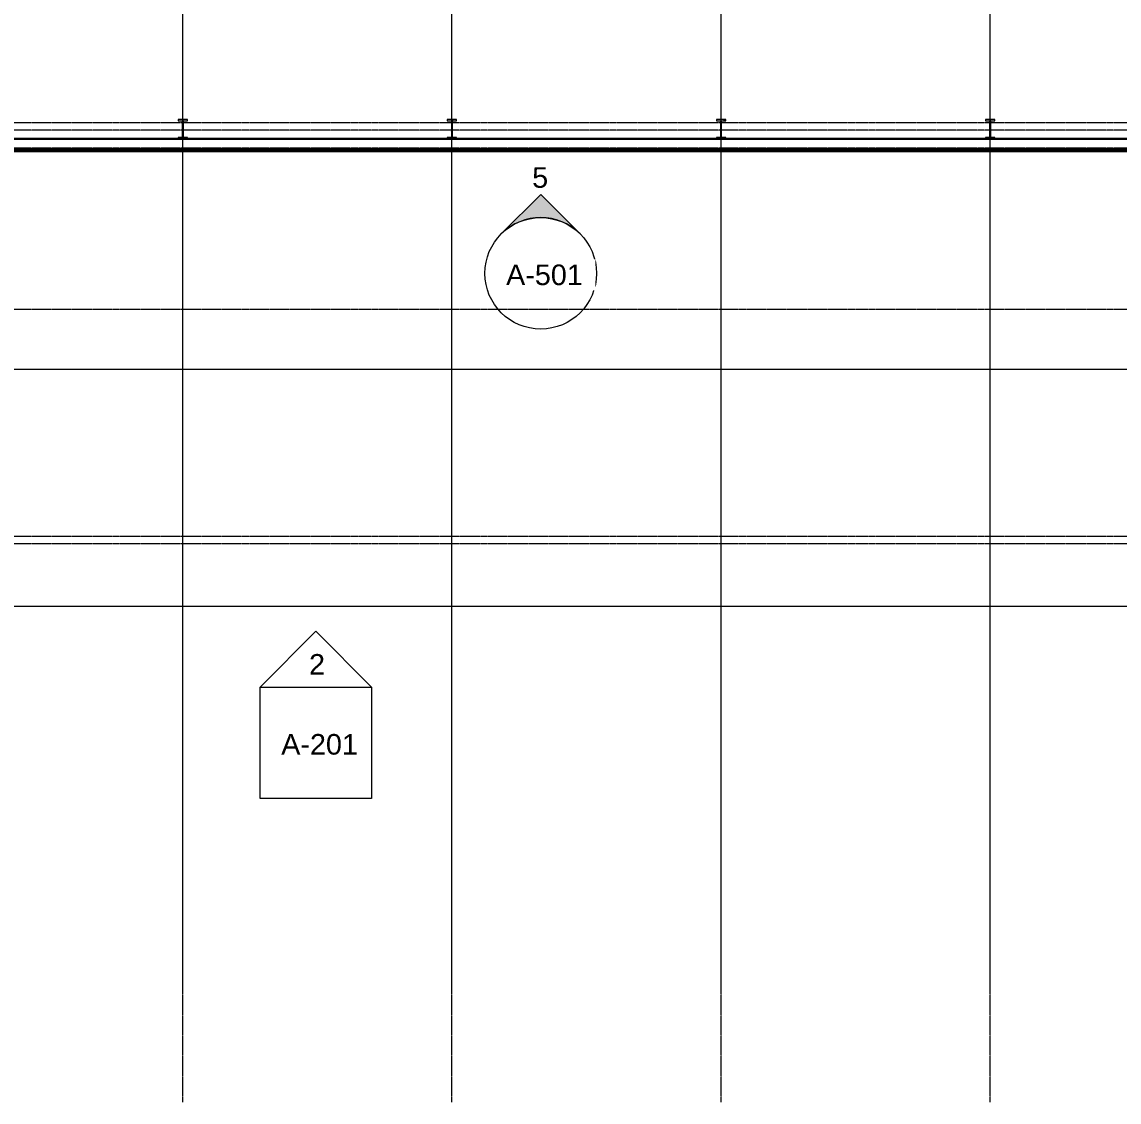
# Model space of a CAD drawing. Header units: inches. Extents: x 21400 to 32582, y -23426 to -19984.
# Drawn here: x 30193 to 31373, y -23396 to -22234 of the extents above; entities that cross this region are included whole.
import ezdxf

# ---------------------------------------------------------------- set-up
doc = ezdxf.new("R2010")
doc.units = ezdxf.units.IN
doc.header["$MEASUREMENT"] = 0
doc.linetypes.add('Grid Line 1_2_', pattern=[0.875, 0.5, -0.125, 0.125, -0.125])
for name, color, linetype, lineweight in [('A-ROOF', 132, 'Continuous', 9), ('A-WALL', 113, 'Continuous', 9), ('A-WALL-PATT', 111, 'Continuous', 25), ('G-ANNO-SYMB', 111, 'Continuous', 9), ('I-WALL', 2, 'Continuous', 9), ('L-SITE-WALL', 31, 'Continuous', 9), ('S-BEAM', 12, 'Continuous', 9), ('S-GRID', 1, 'Continuous', 9)]:
    doc.layers.add(name, color=color, linetype=linetype, lineweight=lineweight)
doc.styles.add('Arial_1', font='arial.ttf', dxfattribs={"height": 22.129491})
pattern_1 = [(225, (31234.83, -22360.053), (23.758788, -23.758788), []), (225, (31234.83, -22396.053), (23.758788, -23.758788), [])]
pattern_2 = [(225, (30945.33, -22360.053), (23.758788, -23.758788), []), (225, (30945.33, -22396.053), (23.758788, -23.758788), [])]
pattern_3 = [(225, (30655.83, -22360.053), (23.758788, -23.758788), []), (225, (30655.83, -22396.053), (23.758788, -23.758788), [])]
pattern_4 = [(225, (30366.33, -22360.053), (23.758788, -23.758788), []), (225, (30366.33, -22396.053), (23.758788, -23.758788), [])]

# ---------------------------------------------------------------- blocks, each defined once
blk = doc.blocks.new('columns and girder2 - one-V7-Roof Low')
at = {"layer": 'S-BEAM'}
h = blk.add_hatch(dxfattribs=at)
h.set_pattern_fill('FP_7', color=256, style=0, pattern_type=2)
h.set_pattern_definition(pattern_1)
h.paths.add_polyline_path([(5, -1.3), (-5, -1.3), (-5, -2), (5, -2)], flags=0)
h.paths.add_polyline_path([(5, -20), (-5, -20), (-5, -21.5), (5, -21.5)], flags=0)
h.paths.add_polyline_path([(-5, -1204.8), (-5, -1206.3), (5, -1206.3), (5, -1204.8)], flags=0)
h.paths.add_polyline_path([(-5, -1224.3), (-5, -1225.8), (5, -1225.8), (5, -1224.3)], flags=0)
h = blk.add_hatch(dxfattribs=at)
h.set_pattern_fill('FP_7', color=256, style=0, pattern_type=2)
h.set_pattern_definition(pattern_1)
h.paths.add_polyline_path([(0.6, -2), (-0.6, -2), (-0.6, -20), (0.6, -20), (0.6, -3.9)], flags=0)
h.paths.add_polyline_path([(-0.6, -1206.3), (-0.6, -1224.3), (0.6, -1224.3), (0.6, -1206.3)], flags=0)
at = {"layer": 'S-BEAM', "lineweight": 15}
for p, q in [((-5, -1.3), (-5, -2)), ((-5, -2), (5, -2)), ((0.6, -2), (-0.6, -2)), ((-0.6, -2), (-0.6, -20)), ((0.6, -20), (0.6, -2)), ((5, -2), (5, -1.3)), ((5, -20), (-5, -20)), ((-5, -20), (-5, -21.5)), ((-5, -21.5), (5, -21.5)), ((-0.6, -20), (0.6, -20)), ((5, -21.5), (5, -20))]:
    blk.add_line(p, q, dxfattribs=at)
blk = doc.blocks.new('columns and girder2 - one-V8-Roof Low')
at = {"layer": 'S-BEAM'}
h = blk.add_hatch(dxfattribs=at)
h.set_pattern_fill('FP_8', color=256, style=0, pattern_type=2)
h.set_pattern_definition(pattern_2)
h.paths.add_polyline_path([(0, -1.3), (-5, -1.3), (-5, -2), (5, -2), (5, -1.3)], flags=0)
h.paths.add_polyline_path([(5, -20), (-5, -20), (-5, -21.5), (5, -21.5)], flags=0)
h.paths.add_polyline_path([(-5, -1204.8), (-5, -1206.3), (5, -1206.3), (5, -1204.8)], flags=0)
h.paths.add_polyline_path([(-5, -1224.3), (-5, -1225.8), (5, -1225.8), (5, -1224.3)], flags=0)
h = blk.add_hatch(dxfattribs=at)
h.set_pattern_fill('FP_8', color=256, style=0, pattern_type=2)
h.set_pattern_definition(pattern_2)
h.paths.add_polyline_path([(0.6, -2), (-0.6, -2), (-0.6, -20), (0.6, -20)], flags=0)
h.paths.add_polyline_path([(-0.6, -1206.3), (-0.6, -1224.3), (0.6, -1224.3), (0.6, -1206.3)], flags=0)
at = {"layer": 'S-BEAM', "lineweight": 15}
for p, q in [((-5, -1.3), (-5, -2)), ((-5, -2), (5, -2)), ((0.6, -2), (-0.6, -2)), ((-0.6, -2), (-0.6, -20)), ((0.6, -20), (0.6, -2)), ((5, -2), (5, -1.3)), ((5, -20), (-5, -20)), ((-5, -20), (-5, -21.5)), ((-5, -21.5), (5, -21.5)), ((-0.6, -20), (0.6, -20)), ((5, -21.5), (5, -20))]:
    blk.add_line(p, q, dxfattribs=at)
blk = doc.blocks.new('columns and girder2 - one-V9-Roof Low')
at = {"layer": 'S-BEAM'}
h = blk.add_hatch(dxfattribs=at)
h.set_pattern_fill('FP_9', color=256, style=0, pattern_type=2)
h.set_pattern_definition(pattern_3)
h.paths.add_polyline_path([(5, -1.3), (-5, -1.3), (-5, -2), (5, -2)], flags=0)
h.paths.add_polyline_path([(5, -20), (-5, -20), (-5, -21.5), (5, -21.5)], flags=0)
h.paths.add_polyline_path([(-5, -1204.8), (-5, -1206.3), (5, -1206.3), (5, -1204.8)], flags=0)
h.paths.add_polyline_path([(5, -1224.3), (-5, -1224.3), (-5, -1225.8), (5, -1225.8)], flags=0)
h = blk.add_hatch(dxfattribs=at)
h.set_pattern_fill('FP_9', color=256, style=0, pattern_type=2)
h.set_pattern_definition(pattern_3)
h.paths.add_polyline_path([(-0.6, -2), (-0.6, -20), (0.6, -20), (0.6, -2)], flags=0)
h.paths.add_polyline_path([(0.6, -1206.3), (-0.6, -1206.3), (-0.6, -1224.3), (0.6, -1224.3)], flags=0)
at = {"layer": 'S-BEAM', "lineweight": 15}
for p, q in [((-5, -1.3), (-5, -2)), ((-5, -2), (5, -2)), ((0.6, -2), (-0.6, -2)), ((-0.6, -2), (-0.6, -20)), ((0.6, -20), (0.6, -2)), ((5, -2), (5, -1.3)), ((5, -20), (-5, -20)), ((-5, -20), (-5, -21.5)), ((-5, -21.5), (5, -21.5)), ((-0.6, -20), (0.6, -20)), ((5, -21.5), (5, -20))]:
    blk.add_line(p, q, dxfattribs=at)
blk = doc.blocks.new('columns and girder2 - one-V10-Roof Low')
at = {"layer": 'S-BEAM'}
h = blk.add_hatch(dxfattribs=at)
h.set_pattern_fill('FP_10', color=256, style=0, pattern_type=2)
h.set_pattern_definition(pattern_4)
h.paths.add_polyline_path([(5, -1.3), (-5, -1.3), (-5, -2), (5, -2)], flags=0)
h.paths.add_polyline_path([(5, -20), (-5, -20), (-5, -21.5), (5, -21.5)], flags=0)
h.paths.add_polyline_path([(-5, -1204.8), (-5, -1206.3), (5, -1206.3), (5, -1204.8)], flags=0)
h.paths.add_polyline_path([(-5, -1224.3), (-5, -1225.8), (5, -1225.8), (5, -1224.3)], flags=0)
h = blk.add_hatch(dxfattribs=at)
h.set_pattern_fill('FP_10', color=256, style=0, pattern_type=2)
h.set_pattern_definition(pattern_4)
h.paths.add_polyline_path([(0.6, -2), (-0.6, -2), (-0.6, -20), (0.6, -20), (0.6, -3.9)], flags=0)
h.paths.add_polyline_path([(-0.6, -1206.3), (-0.6, -1224.3), (0.6, -1224.3), (0.6, -1206.3)], flags=0)
at = {"layer": 'S-BEAM', "lineweight": 15}
for p, q in [((-5, -1.3), (-5, -2)), ((-5, -2), (5, -2)), ((0.6, -2), (-0.6, -2)), ((-0.6, -2), (-0.6, -20)), ((0.6, -20), (0.6, -2)), ((5, -2), (5, -1.3)), ((5, -20), (-5, -20)), ((-5, -20), (-5, -21.5)), ((-5, -21.5), (5, -21.5)), ((-0.6, -20), (0.6, -20)), ((5, -21.5), (5, -20))]:
    blk.add_line(p, q, dxfattribs=at)
blk = doc.blocks.new('Girt_Z - 10_D-1179800-Roof Low')
at = {"layer": 'S-BEAM'}
for p, q in [((26272.9, -22360.1), (22791.4, -22360.1)), ((26271.9, -22360.2), (22791.4, -22360.2)), ((26271.4, -22359.6), (22799.4, -22359.6))]:
    blk.add_line(p, q, dxfattribs=at)
blk = doc.blocks.new('Elevation - Detail Number-93309-Roof Low')
at = {"layer": 'G-ANNO-SYMB'}
for p, q in [((-0.25, -0.25), (-0.25, 0.25)), ((-0.25, 0.25), (0.25, 0.25)), ((0.25, 0.25), (0.25, -0.25)), ((0.25, -0.25), (-0.25, -0.25))]:
    blk.add_line(p, q, dxfattribs=at)
blk = doc.blocks.new('Elevation - Detail Number-93036-Roof Low')
at = {"layer": 'G-ANNO-SYMB'}
for p, q in [((0, 0.25), (-0.25, 0)), ((0.25, 0), (0, 0.25)), ((-0.25, 0), (0.25, 0))]:
    blk.add_line(p, q, dxfattribs=at)
blk = doc.blocks.new('Elevation - Filled Arrow-93797-Roof Low')
at = {"layer": 'G-ANNO-SYMB'}
blk.add_circle((0, 0), 0.25, dxfattribs=at)
blk = doc.blocks.new('Elevation - Filled Arrow-93526-Roof Low')
at = {"layer": 'G-ANNO-SYMB'}
h = blk.add_hatch(color=256, dxfattribs=at)
edge = h.paths.add_edge_path(flags=0)
edge.add_line((0, 0.3536), (0.1768, 0.1768))
edge.add_arc((0, 0), 0.25, 45, 135)
edge.add_line((-0.1768, 0.1768), (0, 0.3536))
for p, q in [((0, 0.3536), (-0.1768, 0.1768)), ((0, 0.3536), (-0.1768, 0.1768)), ((0.1768, 0.1768), (0, 0.3536)), ((0.1768, 0.1768), (0, 0.3536))]:
    blk.add_line(p, q, dxfattribs=at)
blk.add_arc((0, 0), 0.25, 45, 135, dxfattribs=at)

msp = doc.modelspace()

# ---------------------------------------------------------------- hatches: boundary and pattern name
at = {"layer": 'A-WALL-PATT', "lineweight": 9, "transparency": 33554649}
msp.add_hatch(color=256, dxfattribs=at).paths.add_polyline_path([(30538.1, -22372.6), (32105.5, -22372.6), (32105.5, -22371), (28611.9, -22371), (28611.9, -22372.6), (30399.9, -22372.6)], flags=0)

# ---------------------------------------------------------------- linework, layer by layer
at = {"layer": 'A-ROOF'}
msp.add_line((30100.8, -22862.1), (31789.8, -22862.1), dxfattribs=at)
at = {"layer": 'A-WALL', "lineweight": 25}
for p, q in [((32105.5, -22371), (28611.9, -22371)), ((28611.9, -22372.6), (32105.5, -22372.6))]:
    msp.add_line(p, q, dxfattribs=at)
at = {"layer": 'G-ANNO-SYMB'}
msp.add_line((32436.8, -22607.8), (27533.4, -22607.8), dxfattribs=at)
at = {"layer": 'I-WALL'}
for p, q in [((30463, -22370.3), (30463, -22369.6)), ((30463, -22369.6), (30467.7, -22369.6)), ((30463, -22370.3), (30467.7, -22370.3)), ((30467.7, -22369.6), (30467.7, -22370.3))]:
    msp.add_line(p, q, dxfattribs=at)
at = {"layer": 'L-SITE-WALL'}
for p, q in [((28628.6, -22358.8), (32104.3, -22358.8)), ((32106.3, -22372.8), (28619.3, -22372.8))]:
    msp.add_line(p, q, dxfattribs=at)
at = {"layer": 'S-GRID', "linetype": 'Grid Line 1_2_'}
for p, q in [((30366.3, -23275.7), (30366.3, -20181.9)), ((30655.8, -23275.7), (30655.8, -20181.9)), ((30945.3, -23275.7), (30945.3, -20181.9)), ((31234.8, -23275.7), (31234.8, -20181.9)), ((30366.3, -23395.7), (30366.3, -20301.9)), ((30655.8, -23395.7), (30655.8, -20301.9)), ((30945.3, -23395.7), (30945.3, -20301.9)), ((31234.8, -23395.7), (31234.8, -20301.9)), ((32438.6, -22350.1), (27531.5, -22350.1)), ((32438.6, -22342.1), (27651.5, -22342.1)), ((32438.6, -22359.6), (27531.5, -22359.6)), ((32438.6, -22359.6), (27531.5, -22359.6)), ((32438.6, -22369.6), (27531.5, -22369.6)), ((32438.6, -22543.1), (27531.5, -22543.1)), ((32438.6, -22543.1), (27531.5, -22543.1)), ((32438.6, -22787.3), (27531.5, -22787.3)), ((32438.6, -22787.3), (27531.5, -22787.3)), ((32438.6, -22795.3), (27531.5, -22795.3)), ((32438.6, -22795.3), (27707.8, -22795.3))]:
    msp.add_line(p, q, dxfattribs=at)

# ---------------------------------------------------------------- block references
at = {"layer": 'G-ANNO-SYMB', "xscale": 239.9999999999998, "yscale": 239.9999999999998, "zscale": 239.9999999999998}
for name, p in [('Elevation - Filled Arrow-93526-Roof Low', (30751.3, -22504.2)), ('Elevation - Filled Arrow-93797-Roof Low', (30751.3, -22504.2)), ('Elevation - Detail Number-93036-Roof Low', (30509.4, -22949.3)), ('Elevation - Detail Number-93309-Roof Low', (30509.4, -23009.3))]:
    msp.add_blockref(name, p, dxfattribs=at)
at = {"layer": 'S-BEAM', "rotation": 180}
for name, p in [('columns and girder2 - one-V10-Roof Low', (30366.3, -22360.1)), ('columns and girder2 - one-V9-Roof Low', (30655.8, -22360.1)), ('columns and girder2 - one-V8-Roof Low', (30945.3, -22360.1)), ('columns and girder2 - one-V7-Roof Low', (31234.8, -22360.1))]:
    msp.add_blockref(name, p, dxfattribs=at)
at = {"layer": 'S-BEAM'}
msp.add_blockref('Girt_Z - 10_D-1179800-Roof Low', (5832.9, 0), dxfattribs=at)

# ---------------------------------------------------------------- next in the draw order: texts
at = {"layer": 'G-ANNO-SYMB', "attachment_point": 2, "line_spacing_factor": 0.938532, "style": 'Arial_1', "bg_fill": 3, "box_fill_scale": 1.25, "bg_fill_color": 0, "bg_fill_transparency": 0}
for s, insert, char_height, width in [('5', (30750.7, -22390), 22.1, 20.52), ('A-501', (30755.3, -22494.7), 22.13, 98.28), ('2', (30510.7, -22913.8), 22.1, 20.52), ('A-201', (30513.4, -22999.8), 22.13, 98.28)]:
    msp.add_mtext(s, dxfattribs=dict(at, insert=insert, char_height=char_height, width=width))

doc.saveas('drawing.dxf')
